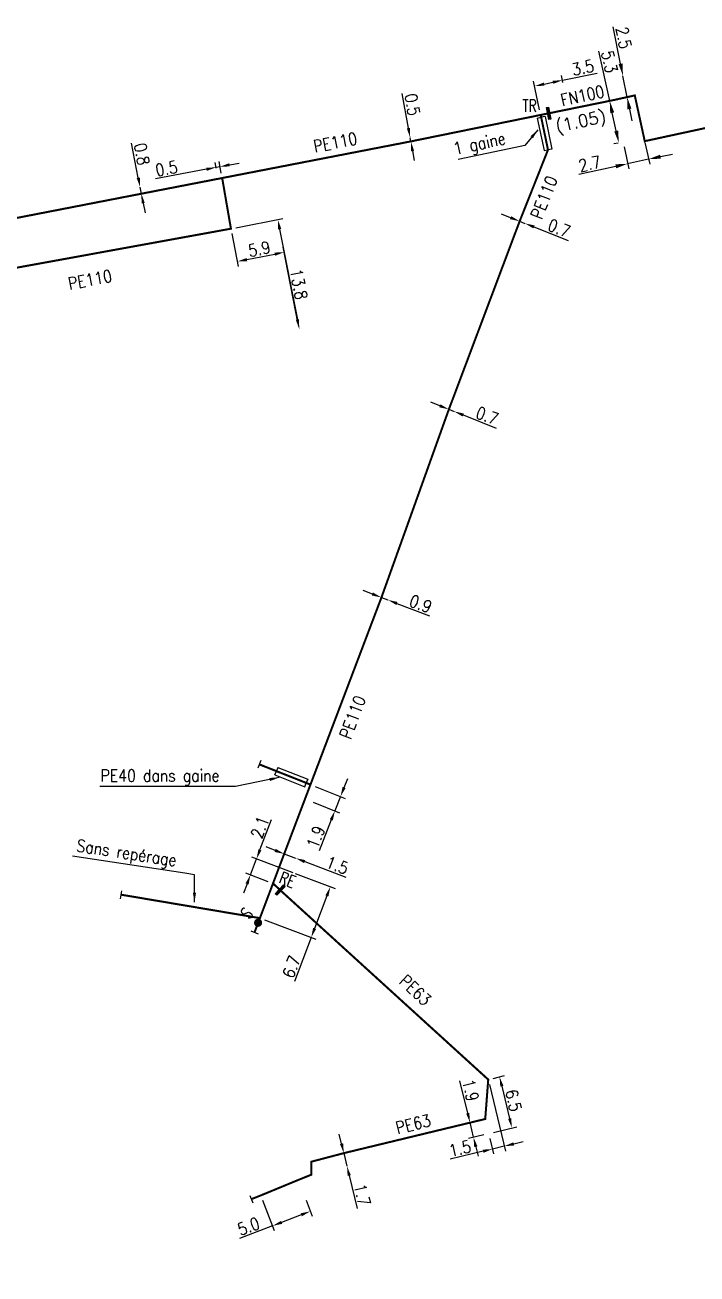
# Model space of a CAD drawing. Header units: millimetres. Extents: x 138988 to 140002, y 128990 to 130001.
# Drawn here: x 139811.6 to 139894.6, y 129443 to 129597.3 of the extents above; entities that cross this region are included whole.
import ezdxf
from ezdxf.enums import TextEntityAlignment as Align

# ---------------------------------------------------------------- set-up
doc = ezdxf.new("R2010")
doc.units = ezdxf.units.MM
doc.header["$PDMODE"] = 34
doc.linetypes.add('L_25_FN', pattern=[2000, 1000, 1000])
doc.linetypes.add('L_25_PE', pattern=[2000, 1000, 1000])
doc.layers.get('0').update_dxf_attribs({"linetype": 'CONTINUOUS'})
doc.layers.get('Defpoints').update_dxf_attribs({"linetype": 'CONTINUOUS'})
for name, color, linetype in [('L_150', 1, 'CONTINUOUS'), ('L_300', 7, 'CONTINUOUS'), ('L_340', 7, 'CONTINUOUS'), ('L_400', 7, 'CONTINUOUS')]:
    doc.layers.add(name, color=color, linetype=linetype)
doc.styles.add('G_ROMANS', font='ROMANS.SHX', dxfattribs={"width": 0.75})
doc.styles.get("Standard").update_dxf_attribs({"font": 'romans.shx', "width": 0.85})
doc.dimstyles.get("Standard").update_dxf_attribs({"dimtxt": 1.5, "dimasz": 1.2, "dimexe": 0.625, "dimexo": 0.625, "dimgap": 0.25, "dimtad": 1, "dimdec": 1, "dimzin": 0, "dimdsep": 46, "dimtxsty": 'Standard', "dimcen": -0.5, "dimadec": 0, "dimazin": 0, "dimtfac": 1, "dimtdec": 1, "dimtmove": 0, "dimatfit": 3, "dimfxl": 0, "dimtolj": 1, "dimtzin": 0, "dimarcsym": 0})

# ---------------------------------------------------------------- blocks, each defined once
blk = doc.blocks.new('*D19')
at = {"layer": 'Defpoints', "color": 0, "linetype": 'Continuous', "transparency": 16777216}
for p in [(139883.77, 129587.9), (139884.28, 129588.01), (139885.41, 129582.83)]:
    blk.add_point(p, dxfattribs=at)
at = {"layer": 'L_150', "color": 0, "linetype": 'Continuous', "lineweight": -2, "transparency": 16777216}
for p, q in [((139883.77, 129587.9), (139882.43, 129594.06)), ((139883.67, 129587.88), (139883.16, 129587.77)), ((139884.58, 129584.19), (139884.09, 129586.44)), ((139884.8, 129582.7), (139884.29, 129582.59))]:
    blk.add_line(p, q, dxfattribs=at)
at = {"layer": 'L_150', "color": 0, "linetype": 'Continuous', "transparency": 16777216}
for points in [[(139884.33, 129586.49), (139883.84, 129586.38), (139883.77, 129587.9)], [(139884.82, 129584.24), (139884.33, 129584.14), (139884.9, 129582.72)]]:
    blk.add_solid(points, dxfattribs=at)
at = {"layer": 'L_150', "color": 0, "linetype": 'Continuous', "transparency": 16777216, "insert": (139883.74, 129592.72), "char_height": 1.5, "attachment_point": 5, "rotation": 282.2855}
blk.add_mtext('\\A1;5.3', dxfattribs=at)
blk = doc.blocks.new('*D21')
at = {"layer": 'Defpoints', "color": 0, "linetype": 'Continuous', "transparency": 16777216}
for p in [(139888, 129583.4), (139885.41, 129582.83), (139888.58, 129580.7)]:
    blk.add_point(p, dxfattribs=at)
at = {"layer": 'L_150', "color": 0, "linetype": 'Continuous', "lineweight": -2, "transparency": 16777216}
for p, q in [((139885.54, 129582.22), (139886.12, 129579.53)), ((139888.13, 129582.78), (139888.71, 129580.09)), ((139888.58, 129580.7), (139885.99, 129580.14)), ((139890.05, 129581.02), (139891.51, 129581.34)), ((139884.52, 129579.82), (139879.96, 129578.83))]:
    blk.add_line(p, q, dxfattribs=at)
at = {"layer": 'L_150', "color": 0, "linetype": 'Continuous', "transparency": 16777216}
for points in [[(139884.47, 129580.07), (139884.58, 129579.58), (139885.99, 129580.14)], [(139889.99, 129581.26), (139890.1, 129580.77), (139888.58, 129580.7)]]:
    blk.add_solid(points, dxfattribs=at)
at = {"layer": 'L_150', "color": 0, "linetype": 'Continuous', "transparency": 16777216, "insert": (139881.3, 129580.15), "char_height": 1.5, "attachment_point": 5, "rotation": 12.2208}
blk.add_mtext('\\A1;2.7', dxfattribs=at)
blk = doc.blocks.new('*D1105')
at = {"layer": 'Defpoints', "color": 0, "linetype": 'Continuous', "transparency": 16777216}
for p in [(139859.12, 129583.34), (139859.13, 129583.34), (139859.21, 129582.9)]:
    blk.add_point(p, dxfattribs=at)
at = {"layer": 'L_150', "color": 0, "linetype": 'Continuous', "lineweight": -2, "transparency": 16777216}
for p, q in [((139858.92, 129584.52), (139858.15, 129588.83)), ((139859.21, 129582.9), (139859.13, 129583.34)), ((139859.73, 129583.45), (139859.75, 129583.45)), ((139859.42, 129581.72), (139859.63, 129580.54))]:
    blk.add_line(p, q, dxfattribs=at)
at = {"layer": 'L_150', "color": 0, "linetype": 'Continuous', "transparency": 16777216}
for points in [[(139859.12, 129584.56), (139858.72, 129584.49), (139859.13, 129583.34)], [(139859.62, 129581.75), (139859.23, 129581.68), (139859.21, 129582.9)]]:
    blk.add_solid(points, dxfattribs=at)
at = {"layer": 'L_150', "color": 0, "linetype": 'Continuous', "transparency": 16777216, "insert": (139859.41, 129587.44), "char_height": 1.5, "attachment_point": 5, "rotation": 280.1512}
blk.add_mtext('\\A1;0.5', dxfattribs=at)
blk = doc.blocks.new('*D1106')
at = {"layer": 'Defpoints', "color": 0, "linetype": 'Continuous', "transparency": 16777216}
for p in [(139825.78, 129577.23), (139825.78, 129577.23), (139825.93, 129576.44)]:
    blk.add_point(p, dxfattribs=at)
at = {"layer": 'L_150', "color": 0, "linetype": 'Continuous', "lineweight": -2, "transparency": 16777216}
for p, q in [((139825.55, 129578.41), (139824.72, 129582.7)), ((139825.93, 129576.44), (139825.78, 129577.23)), ((139826.16, 129575.26), (139826.38, 129574.09))]:
    blk.add_line(p, q, dxfattribs=at)
at = {"layer": 'L_150', "color": 0, "linetype": 'Continuous', "transparency": 16777216}
for points in [[(139825.75, 129578.44), (139825.35, 129578.37), (139825.78, 129577.23)], [(139826.35, 129575.3), (139825.96, 129575.23), (139825.93, 129576.44)]]:
    blk.add_solid(points, dxfattribs=at)
at = {"layer": 'L_150', "color": 0, "linetype": 'Continuous', "transparency": 16777216, "insert": (139826, 129581.33), "char_height": 1.5, "attachment_point": 5, "rotation": 280.9076}
blk.add_mtext('\\A1;0.8', dxfattribs=at)
blk = doc.blocks.new('*D1145')
at = {"layer": 'Defpoints', "color": 0, "linetype": 'Continuous', "transparency": 16777216}
for p in [(139872.65, 129573.04), (139873.3, 129572.78), (139873.3, 129572.78)]:
    blk.add_point(p, dxfattribs=at)
at = {"layer": 'L_150', "color": 0, "linetype": 'Continuous', "lineweight": -2, "transparency": 16777216}
for p, q in [((139871.54, 129573.48), (139870.42, 129573.92)), ((139872.65, 129573.04), (139873.3, 129572.78)), ((139874.42, 129572.34), (139878.63, 129570.67))]:
    blk.add_line(p, q, dxfattribs=at)
at = {"layer": 'L_150', "color": 0, "linetype": 'Continuous', "transparency": 16777216}
for points in [[(139871.61, 129573.67), (139871.46, 129573.3), (139872.65, 129573.04)], [(139874.49, 129572.52), (139874.34, 129572.15), (139873.3, 129572.78)]]:
    blk.add_solid(points, dxfattribs=at)
at = {"layer": 'L_150', "color": 0, "linetype": 'Continuous', "transparency": 16777216, "insert": (139877.52, 129572.18), "char_height": 1.5, "attachment_point": 5, "rotation": 338.368}
blk.add_mtext('\\A1;0.7', dxfattribs=at)
blk = doc.blocks.new('*D1146')
at = {"layer": 'Defpoints', "color": 0, "linetype": 'Continuous', "transparency": 16777216}
for p in [(139863.91, 129549.81), (139864.56, 129549.55), (139864.56, 129549.55)]:
    blk.add_point(p, dxfattribs=at)
at = {"layer": 'L_150', "color": 0, "linetype": 'Continuous', "lineweight": -2, "transparency": 16777216}
for p, q in [((139862.79, 129550.25), (139861.67, 129550.69)), ((139863.91, 129549.81), (139864.56, 129549.55)), ((139865.67, 129549.11), (139869.74, 129547.5))]:
    blk.add_line(p, q, dxfattribs=at)
at = {"layer": 'L_150', "color": 0, "linetype": 'Continuous', "transparency": 16777216}
for points in [[(139862.86, 129550.43), (139862.72, 129550.06), (139863.91, 129549.81)], [(139865.75, 129549.29), (139865.6, 129548.92), (139864.56, 129549.55)]]:
    blk.add_solid(points, dxfattribs=at)
at = {"layer": 'L_150', "color": 0, "linetype": 'Continuous', "transparency": 16777216, "insert": (139868.63, 129549.02), "char_height": 1.5, "attachment_point": 5, "rotation": 338.4599}
blk.add_mtext('\\A1;0.7', dxfattribs=at)
blk = doc.blocks.new('*D1147')
at = {"layer": 'Defpoints', "color": 0, "linetype": 'Continuous', "transparency": 16777216}
for p in [(139855.58, 129526.57), (139856.37, 129526.27), (139856.37, 129526.27)]:
    blk.add_point(p, dxfattribs=at)
at = {"layer": 'L_150', "color": 0, "linetype": 'Continuous', "lineweight": -2, "transparency": 16777216}
for p, q in [((139854.46, 129527), (139853.34, 129527.43)), ((139855.58, 129526.57), (139856.37, 129526.27)), ((139857.49, 129525.84), (139861.52, 129524.29))]:
    blk.add_line(p, q, dxfattribs=at)
at = {"layer": 'L_150', "color": 0, "linetype": 'Continuous', "transparency": 16777216}
for points in [[(139854.53, 129527.19), (139854.39, 129526.82), (139855.58, 129526.57)], [(139857.56, 129526.02), (139857.42, 129525.65), (139856.37, 129526.27)]]:
    blk.add_solid(points, dxfattribs=at)
at = {"layer": 'L_150', "color": 0, "linetype": 'Continuous', "transparency": 16777216, "insert": (139860.42, 129525.78), "char_height": 1.5, "attachment_point": 5, "rotation": 338.9852}
blk.add_mtext('\\A1;0.9', dxfattribs=at)
blk = doc.blocks.new('*D1148')
at = {"layer": 'Defpoints', "color": 0, "linetype": 'Continuous', "transparency": 16777216}
for p in [(139843.57, 129494.91), (139844.98, 129494.38), (139844.98, 129494.38)]:
    blk.add_point(p, dxfattribs=at)
at = {"layer": 'L_150', "color": 0, "linetype": 'Continuous', "lineweight": -2, "transparency": 16777216}
for p, q in [((139842.45, 129495.33), (139841.33, 129495.76)), ((139843.57, 129494.91), (139844.98, 129494.38)), ((139846.1, 129493.95), (139851.17, 129492.03))]:
    blk.add_line(p, q, dxfattribs=at)
at = {"layer": 'L_150', "color": 0, "linetype": 'Continuous', "transparency": 16777216}
for points in [[(139842.52, 129495.52), (139842.38, 129495.14), (139843.57, 129494.91)], [(139846.17, 129494.14), (139846.03, 129493.76), (139844.98, 129494.38)]]:
    blk.add_solid(points, dxfattribs=at)
at = {"layer": 'L_150', "color": 0, "linetype": 'Continuous', "transparency": 16777216, "insert": (139850.12, 129493.5), "char_height": 1.5, "attachment_point": 5, "rotation": 339.2622}
blk.add_mtext('\\A1;1.5', dxfattribs=at)
blk = doc.blocks.new('*D1149')
at = {"layer": 'Defpoints', "color": 0, "linetype": 'Continuous', "transparency": 16777216}
for p in [(139840.15, 129494.28), (139845.27, 129492.34), (139842.2, 129491.25)]:
    blk.add_point(p, dxfattribs=at)
at = {"layer": 'L_150', "color": 0, "linetype": 'Continuous', "lineweight": -2, "transparency": 16777216}
for p, q in [((139840.57, 129495.4), (139841.99, 129499.15)), ((139839.4, 129492.31), (139840.15, 129494.28)), ((139844.69, 129492.56), (139839.57, 129494.5)), ((139841.61, 129491.47), (139838.82, 129492.53)), ((139838.98, 129491.19), (139838.56, 129490.07))]:
    blk.add_line(p, q, dxfattribs=at)
at = {"layer": 'L_150', "color": 0, "linetype": 'Continuous', "transparency": 16777216}
for points in [[(139840.39, 129495.47), (139840.76, 129495.33), (139840.15, 129494.28)], [(139838.79, 129491.26), (139839.17, 129491.12), (139839.4, 129492.31)]]:
    blk.add_solid(points, dxfattribs=at)
at = {"layer": 'L_150', "color": 0, "linetype": 'Continuous', "transparency": 16777216, "insert": (139840.56, 129498.19), "char_height": 1.5, "attachment_point": 5, "rotation": 69.2622}
blk.add_mtext('\\A1;2.1', dxfattribs=at)
blk = doc.blocks.new('*D1150')
at = {"layer": 'Defpoints', "color": 0, "linetype": 'Continuous', "transparency": 16777216}
for p in [(139844.35, 129492.71), (139849.27, 129490.84), (139840.57, 129486.97)]:
    blk.add_point(p, dxfattribs=at)
at = {"layer": 'L_300', "color": 0, "linetype": 'Continuous', "lineweight": -2, "transparency": 16777216}
for p, q in [((139844.93, 129492.48), (139849.86, 129490.62)), ((139848.85, 129489.72), (139847.32, 129485.7)), ((139841.15, 129486.75), (139847.48, 129484.35)), ((139846.9, 129484.57), (139844.84, 129479.15))]:
    blk.add_line(p, q, dxfattribs=at)
at = {"layer": 'L_300', "color": 0, "linetype": 'Continuous', "transparency": 16777216}
for points in [[(139848.66, 129489.79), (139849.03, 129489.65), (139849.27, 129490.84)], [(139847.14, 129485.77), (139847.51, 129485.63), (139846.9, 129484.57)]]:
    blk.add_solid(points, dxfattribs=at)
at = {"layer": 'L_300', "color": 0, "linetype": 'Continuous', "transparency": 16777216, "insert": (139844.46, 129480.96), "char_height": 1.5, "attachment_point": 5, "rotation": 69.2622}
blk.add_mtext('\\A1;6.7', dxfattribs=at)
blk = doc.blocks.new('L_340_07')
at = {"color": 0, "linetype": 'Continuous', "const_width": 0.25, "flags": 128}
blk.add_lwpolyline([(0, 0), (1.25, 0)], dxfattribs=at)
at = {"color": 0, "linetype": 'Continuous', "flags": 128}
blk.add_lwpolyline([(1.25, -0.5), (1.25, 0.5)], dxfattribs=at)
at = {"color": 0, "linetype": 'Continuous', "style": 'G_ROMANS', "width": 0.75, "flags": 3}
for tag, p in [('DEF_LEG', (0.72, -3.47)), ('DEF_COUP', (0.72, -5.97)), ('DEF_TYPE', (0.72, -8.47))]:
    blk.add_attdef(tag, text='', height=1.2, dxfattribs=at).set_placement(p, align=Align.MIDDLE)
blk = doc.blocks.new('*D1151')
at = {"layer": 'Defpoints', "color": 0, "linetype": 'Continuous', "transparency": 16777216}
for p in [(139868.77, 129467.03), (139868.84, 129460.36), (139871.69, 129461.05)]:
    blk.add_point(p, dxfattribs=at)
at = {"layer": 'L_150', "color": 0, "linetype": 'Continuous', "lineweight": -2, "transparency": 16777216}
for p, q in [((139869.38, 129467.18), (139870.78, 129467.52)), ((139870.45, 129466.2), (139871.41, 129462.21)), ((139869.44, 129460.51), (139872.3, 129461.19))]:
    blk.add_line(p, q, dxfattribs=at)
at = {"layer": 'L_150', "color": 0, "linetype": 'Continuous', "transparency": 16777216}
for points in [[(139870.65, 129466.25), (139870.26, 129466.16), (139870.17, 129467.37)], [(139871.61, 129462.26), (139871.22, 129462.17), (139871.69, 129461.05)]]:
    blk.add_solid(points, dxfattribs=at)
at = {"layer": 'L_150', "color": 0, "linetype": 'Continuous', "transparency": 16777216, "insert": (139871.9, 129464.44), "char_height": 1.5, "attachment_point": 5, "rotation": 283.5299}
blk.add_mtext('\\A1;6.5', dxfattribs=at)
blk = doc.blocks.new('*D1152')
at = {"layer": 'Defpoints', "color": 0, "linetype": 'Continuous', "transparency": 16777216}
for p in [(139868.77, 129467.03), (139868.84, 129460.36), (139869.3, 129458.45)]:
    blk.add_point(p, dxfattribs=at)
at = {"layer": 'L_150', "color": 0, "linetype": 'Continuous', "lineweight": -2, "transparency": 16777216}
for p, q in [((139868.92, 129466.43), (139870.9, 129458.2)), ((139868.98, 129459.75), (139869.44, 129457.85)), ((139870.75, 129458.8), (139869.3, 129458.45)), ((139871.92, 129459.09), (139873.09, 129459.37)), ((139868.13, 129458.17), (139864.06, 129457.19))]:
    blk.add_line(p, q, dxfattribs=at)
at = {"layer": 'L_150', "color": 0, "linetype": 'Continuous', "transparency": 16777216}
for points in [[(139868.08, 129458.37), (139868.18, 129457.98), (139869.3, 129458.45)], [(139871.87, 129459.28), (139871.97, 129458.89), (139870.75, 129458.8)]]:
    blk.add_solid(points, dxfattribs=at)
at = {"layer": 'L_150', "color": 0, "linetype": 'Continuous', "transparency": 16777216, "insert": (139865.27, 129458.51), "char_height": 1.5, "attachment_point": 5, "rotation": 13.5378}
blk.add_mtext('\\A1;1.5', dxfattribs=at)
blk = doc.blocks.new('*D1153')
at = {"layer": 'Defpoints', "color": 0, "linetype": 'Continuous', "transparency": 16777216}
for p in [(139850.93, 129457.94), (139851.32, 129456.34), (139851.32, 129456.34)]:
    blk.add_point(p, dxfattribs=at)
at = {"layer": 'L_150', "color": 0, "linetype": 'Continuous', "lineweight": -2, "transparency": 16777216}
for p, q in [((139850.65, 129459.11), (139850.37, 129460.28)), ((139850.93, 129457.94), (139851.32, 129456.34)), ((139851.54, 129458.09), (139851.54, 129458.09)), ((139851.6, 129455.17), (139852.58, 129451.1)), ((139851.93, 129456.49), (139851.93, 129456.49))]:
    blk.add_line(p, q, dxfattribs=at)
at = {"layer": 'L_150', "color": 0, "linetype": 'Continuous', "transparency": 16777216}
for points in [[(139850.85, 129459.16), (139850.46, 129459.06), (139850.93, 129457.94)], [(139851.8, 129455.22), (139851.41, 129455.13), (139851.32, 129456.34)]]:
    blk.add_solid(points, dxfattribs=at)
at = {"layer": 'L_150', "color": 0, "linetype": 'Continuous', "transparency": 16777216, "insert": (139853.2, 129452.79), "char_height": 1.5, "attachment_point": 5, "rotation": 283.5401}
blk.add_mtext('\\A1;1.7', dxfattribs=at)
blk = doc.blocks.new('L_340_21')
at = {"linetype": 'Continuous'}
blk.add_hatch(color=0, dxfattribs=at).paths.add_polyline_path([(0.125, 0.75), (-0.125, 0.75), (-0.125, -0.75), (0.125, -0.75)])
at = {"color": 0, "linetype": 'Continuous'}
blk.add_lwpolyline([(-0.125, 0.75), (0.125, 0.75), (0.125, -0.75), (-0.125, -0.75)], close=True, dxfattribs=at)
at = {"color": 0, "linetype": 'Continuous', "width": 0.75}
for tag, height, flags, p in [('RE', 1.5, 8, (0, 3)), ('DEF_LEG', 1.2, 3, (0, -5)), ('DEF_COUP', 1.2, 3, (0, -7.5)), ('DEF_TYPE', 1.2, 3, (0, -10))]:
    blk.add_attdef(tag, text='', height=height, dxfattribs=dict(at, flags=flags)).set_placement(p, align=Align.MIDDLE)
blk = doc.blocks.new('*D1154')
at = {"layer": 'Defpoints', "color": 0, "linetype": 'Continuous', "transparency": 16777216}
for p in [(139868.4, 129462.16), (139866.95, 129459.91), (139868.84, 129460.36)]:
    blk.add_point(p, dxfattribs=at)
at = {"layer": 'L_150', "color": 0, "linetype": 'Continuous', "lineweight": -2, "transparency": 16777216}
for p, q in [((139866.24, 129462.87), (139865.27, 129466.89)), ((139867.8, 129462.01), (139865.91, 129461.56)), ((139866.95, 129459.91), (139866.52, 129461.71)), ((139868.23, 129460.21), (139866.35, 129459.76)), ((139867.23, 129458.74), (139867.52, 129457.57))]:
    blk.add_line(p, q, dxfattribs=at)
at = {"layer": 'L_150', "color": 0, "linetype": 'Continuous', "transparency": 16777216}
for points in [[(139866.43, 129462.92), (139866.05, 129462.83), (139866.52, 129461.71)], [(139867.43, 129458.79), (139867.04, 129458.69), (139866.95, 129459.91)]]:
    blk.add_solid(points, dxfattribs=at)
at = {"layer": 'L_150', "color": 0, "linetype": 'Continuous', "transparency": 16777216, "insert": (139866.59, 129465.7), "char_height": 1.5, "attachment_point": 5, "rotation": 283.5366}
blk.add_mtext('\\A1;1.9', dxfattribs=at)
blk = doc.blocks.new('L_300_11')
at = {"color": 0, "linetype": 'Continuous', "const_width": 0.497, "flags": 128}
blk.add_lwpolyline([(-0.25, 0, 1), (0.25, 0, 1)], format="xyb", close=True, dxfattribs=at)
at = {"color": 0, "linetype": 'Continuous', "style": 'G_ROMANS', "width": 0.75}
blk.add_text('S', height=1.5, dxfattribs=at).set_placement((0, 1.85), align=Align.MIDDLE)
at = {"color": 0, "linetype": 'Continuous', "width": 0.75, "flags": 3}
for tag, p in [('DEF_LEG', (0, -5)), ('DEF_COUP', (0, -7.5)), ('DEF_TYPE', (0, -10))]:
    blk.add_attdef(tag, text='', height=1.2, dxfattribs=at).set_placement(p, align=Align.MIDDLE)
blk = doc.blocks.new('*D1155')
at = {"layer": 'Defpoints', "color": 0, "linetype": 'Continuous', "transparency": 16777216}
for p in [(139877.93, 129590.45), (139878.11, 129589.58), (139875.25, 129586.17)]:
    blk.add_point(p, dxfattribs=at)
at = {"layer": 'L_150', "color": 0, "linetype": 'Continuous', "lineweight": -2, "transparency": 16777216}
for p, q in [((139877.99, 129590.19), (139877.81, 129591.06)), ((139877.93, 129590.45), (139882.21, 129591.34)), ((139875.12, 129586.78), (139874.38, 129590.34)), ((139875.68, 129589.98), (139876.76, 129590.2))]:
    blk.add_line(p, q, dxfattribs=at)
at = {"layer": 'L_150', "color": 0, "linetype": 'Continuous', "transparency": 16777216}
for points in [[(139875.64, 129590.17), (139875.72, 129589.78), (139874.51, 129589.73)], [(139876.72, 129590.4), (139876.8, 129590.01), (139877.93, 129590.45)]]:
    blk.add_solid(points, dxfattribs=at)
at = {"layer": 'L_150', "color": 0, "linetype": 'Continuous', "transparency": 16777216, "insert": (139880.46, 129592), "char_height": 1.5, "attachment_point": 5, "rotation": 11.7937}
blk.add_mtext('\\A1;3.5', dxfattribs=at)
blk = doc.blocks.new('L_340_19')
at = {"linetype": 'Continuous'}
blk.add_hatch(color=0, dxfattribs=at).paths.add_polyline_path([(0.125, 0.75), (-0.125, 0.75), (-0.125, -0.75), (0.125, -0.75)])
at = {"color": 0, "linetype": 'Continuous'}
blk.add_lwpolyline([(-0.125, 0.75), (0.125, 0.75), (0.125, -0.75), (-0.125, -0.75)], close=True, dxfattribs=at)
at = {"color": 0, "linetype": 'Continuous', "width": 0.75}
for tag, height, flags, p in [('TR', 1.5, 8, (0, 3)), ('DEF_LEG', 1.2, 3, (0, -5)), ('DEF_COUP', 1.2, 3, (0, -7.5)), ('DEF_TYPE', 1.2, 3, (0, -10))]:
    blk.add_attdef(tag, text='', height=height, dxfattribs=dict(at, flags=flags)).set_placement(p, align=Align.MIDDLE)
blk = doc.blocks.new('*D1245')
at = {"layer": 'Defpoints', "color": 0, "linetype": 'Continuous', "transparency": 16777216}
for p in [(139846.82, 129503.46), (139846.58, 129501.51), (139849.83, 129500.22)]:
    blk.add_point(p, dxfattribs=at)
at = {"layer": 'L_150', "color": 0, "linetype": 'Continuous', "lineweight": -2, "transparency": 16777216}
for p, q in [((139847.4, 129503.23), (139851.11, 129501.76)), ((139850.97, 129503.1), (139851.41, 129504.22)), ((139850.53, 129501.99), (139849.83, 129500.22)), ((139847.16, 129501.28), (139850.41, 129499.99)), ((139849.39, 129499.1), (139847.87, 129495.27))]:
    blk.add_line(p, q, dxfattribs=at)
at = {"layer": 'L_150', "color": 0, "linetype": 'Continuous', "transparency": 16777216}
for points in [[(139850.78, 129503.18), (139851.15, 129503.03), (139850.53, 129501.99)], [(139849.2, 129499.18), (139849.57, 129499.03), (139849.83, 129500.22)]]:
    blk.add_solid(points, dxfattribs=at)
at = {"layer": 'L_150', "color": 0, "linetype": 'Continuous', "transparency": 16777216, "insert": (139847.48, 129497), "char_height": 1.5, "attachment_point": 5, "rotation": 68.4107}
blk.add_mtext('\\A1;1.9', dxfattribs=at)
blk = doc.blocks.new('*D1246')
at = {"layer": 'Defpoints', "color": 0, "linetype": 'Continuous', "transparency": 16777216}
for p in [(139885.41, 129591.01), (139885.41, 129591.01), (139885.92, 129588.37)]:
    blk.add_point(p, dxfattribs=at)
at = {"layer": 'L_150', "color": 0, "linetype": 'Continuous', "lineweight": -2, "transparency": 16777216}
for p, q in [((139885.12, 129592.48), (139884.22, 129597.06)), ((139885.92, 129588.37), (139885.41, 129591.01)), ((139886.21, 129586.9), (139886.5, 129585.43))]:
    blk.add_line(p, q, dxfattribs=at)
at = {"layer": 'L_150', "color": 0, "linetype": 'Continuous', "transparency": 16777216}
for points in [[(139885.36, 129592.53), (139884.87, 129592.43), (139885.41, 129591.01)], [(139886.46, 129586.95), (139885.96, 129586.85), (139885.92, 129588.37)]]:
    blk.add_solid(points, dxfattribs=at)
at = {"layer": 'L_150', "color": 0, "linetype": 'Continuous', "transparency": 16777216, "insert": (139885.51, 129595.7), "char_height": 1.5, "attachment_point": 5, "rotation": 281.0694}
blk.add_mtext('\\A1;2.5', dxfattribs=at)
blk = doc.blocks.new('*D1247')
at = {"layer": 'Defpoints', "color": 0, "linetype": 'Continuous', "transparency": 16777216}
for p in [(139835.15, 129579.69), (139835.28, 129579), (139835.91, 129578.38)]:
    blk.add_point(p, dxfattribs=at)
at = {"layer": 'L_150', "color": 0, "linetype": 'Continuous', "lineweight": -2, "transparency": 16777216}
for p, q in [((139835.17, 129579.61), (139835.04, 129580.3)), ((139835.79, 129578.99), (139835.53, 129580.4)), ((139836.82, 129580.01), (139838, 129580.23)), ((139833.97, 129579.47), (139827.66, 129578.27)), ((139835.64, 129579.78), (139835.15, 129579.69))]:
    blk.add_line(p, q, dxfattribs=at)
at = {"layer": 'L_150', "color": 0, "linetype": 'Continuous', "transparency": 16777216}
for points in [[(139836.78, 129580.2), (139836.86, 129579.81), (139835.64, 129579.78)], [(139833.94, 129579.66), (139834.01, 129579.27), (139835.15, 129579.69)]]:
    blk.add_solid(points, dxfattribs=at)
at = {"layer": 'L_150', "color": 0, "linetype": 'Continuous', "transparency": 16777216, "insert": (139829.03, 129579.55), "char_height": 1.5, "attachment_point": 5, "rotation": 10.7285}
blk.add_mtext('\\A1;0.5', dxfattribs=at)
blk = doc.blocks.new('*D1248')
at = {"layer": 'Defpoints', "color": 0, "linetype": 'Continuous', "transparency": 16777216}
for p in [(139836.99, 129572.12), (139843.57, 129569.21), (139845.43, 129559.71)]:
    blk.add_point(p, dxfattribs=at)
at = {"layer": 'L_150', "color": 0, "linetype": 'Continuous', "lineweight": -2, "transparency": 16777216}
for p, q in [((139837.11, 129571.51), (139837.9, 129567.46)), ((139845.31, 129560.33), (139843.45, 129569.82)), ((139838.96, 129568.3), (139842.4, 129568.97))]:
    blk.add_line(p, q, dxfattribs=at)
at = {"layer": 'L_150', "color": 0, "linetype": 'Continuous', "transparency": 16777216}
for points in [[(139838.92, 129568.5), (139839, 129568.1), (139837.78, 129568.07)], [(139842.36, 129569.17), (139842.44, 129568.78), (139843.57, 129569.21)]]:
    blk.add_solid(points, dxfattribs=at)
at = {"layer": 'L_150', "color": 0, "linetype": 'Continuous', "transparency": 16777216, "insert": (139840.49, 129569.62), "char_height": 1.5, "attachment_point": 5, "rotation": 11.0888}
blk.add_mtext('\\A1;5.9', dxfattribs=at)
blk = doc.blocks.new('*D1249')
at = {"layer": 'Defpoints', "color": 0, "linetype": 'Continuous', "transparency": 16777216}
for p in [(139836.99, 129572.12), (139845.43, 129559.71), (139845.43, 129559.71)]:
    blk.add_point(p, dxfattribs=at)
at = {"layer": 'L_150', "color": 0, "linetype": 'Continuous', "lineweight": -2, "transparency": 16777216}
for p, q in [((139837.6, 129572.24), (139843.39, 129573.37)), ((139843.01, 129572.08), (139845.2, 129560.89))]:
    blk.add_line(p, q, dxfattribs=at)
at = {"layer": 'L_150', "color": 0, "linetype": 'Continuous', "transparency": 16777216}
for points in [[(139843.21, 129572.11), (139842.82, 129572.04), (139842.78, 129573.25)], [(139845.4, 129560.93), (139845.01, 129560.85), (139845.43, 129559.71)]]:
    blk.add_solid(points, dxfattribs=at)
at = {"layer": 'L_150', "color": 0, "linetype": 'Continuous', "transparency": 16777216, "insert": (139845.37, 129565.26), "char_height": 1.5, "attachment_point": 5, "rotation": 281.0888}
blk.add_mtext('\\A1;13.8', dxfattribs=at)
blk = doc.blocks.new('*D1262')
at = {"layer": 'Defpoints', "color": 0, "linetype": 'Continuous', "transparency": 16777216}
for p in [(139840.68, 129452.72), (139846.05, 129452.71), (139842.13, 129448.96)]:
    blk.add_point(p, dxfattribs=at)
at = {"layer": 'L_340', "color": 0, "linetype": 'Continuous', "lineweight": -2, "transparency": 16777216}
for p, q in [((139840.91, 129452.14), (139842.35, 129448.38)), ((139846.27, 129452.13), (139847.02, 129450.17)), ((139842.13, 129448.96), (139838.05, 129447.39)), ((139845.68, 129450.33), (139843.25, 129449.39))]:
    blk.add_line(p, q, dxfattribs=at)
at = {"layer": 'L_340', "color": 0, "linetype": 'Continuous', "transparency": 16777216}
for points in [[(139845.61, 129450.51), (139845.75, 129450.14), (139846.8, 129450.76)], [(139843.18, 129449.58), (139843.32, 129449.21), (139842.13, 129448.96)]]:
    blk.add_solid(points, dxfattribs=at)
at = {"layer": 'L_340', "color": 0, "linetype": 'Continuous', "transparency": 16777216, "insert": (139839.17, 129448.9), "char_height": 1.5, "attachment_point": 5, "rotation": 21.0395}
blk.add_mtext('\\A1;5.0', dxfattribs=at)

msp = doc.modelspace()

# ---------------------------------------------------------------- linework, layer by layer
at = {"layer": 'L_150', "linetype": 'L_25_FN', "const_width": 0.25, "flags": 128}
msp.add_lwpolyline([(139952.5, 129597.01), (139926.04, 129591.17), (139903.26, 129586.21), (139888.1, 129582.93), (139886.87, 129588.58), (139884.28, 129588.01), (139876.24, 129586.37), (139876.24, 129586.37)], dxfattribs=at)
at = {"layer": 'L_150', "linetype": 'L_25_PE', "const_width": 0.25, "flags": 128}
for points in [[(139876.24, 129586.37), (139875.25, 129586.17), (139859.21, 129582.9), (139835.15, 129578.23), (139825.93, 129576.44), (139804.63, 129572.3), (139790.91, 129569.25), (139782.18, 129567.04), (139741.23, 129556.85), (139710.75, 129540.33), (139686.42, 129527.19), (139648.92, 129506.59), (139630.63, 129496.61), (139619.44, 129490.36), (139612.96, 129486.29), (139607.98, 129482.7), (139599.42, 129475.53), (139570.28, 129451.47), (139548.67, 129433.26), (139523.81, 129411.35), (139527.39, 129407.09)], [(139875.25, 129586.17), (139876.15, 129581.86), (139874.67, 129578.12), (139872.65, 129573.04), (139863.91, 129549.81), (139855.58, 129526.57), (139843.57, 129494.91), (139840.57, 129486.97), (139824.63, 129489.66)], [(139758.42, 129555.61), (139781.07, 129560.86), (139798.98, 129565.2), (139836.99, 129572.12), (139835.91, 129578.38)], [(139846.82, 129503.46), (139841.66, 129505.5)], [(139843.07, 129490.43), (139842.2, 129491.25)], [(139840.68, 129452.72), (139845.21, 129454.59), (139846.94, 129455.29), (139846.94, 129456.89), (139850.93, 129457.94), (139868.4, 129462.16), (139868.77, 129467.03), (139843.07, 129490.43)], [(139840.57, 129486.97), (139840.35, 129486.39)]]:
    msp.add_lwpolyline(points, dxfattribs=at)
at = {"layer": 'L_400', "color": 7, "linetype": 'CONTINUOUS'}
for p, q in [((139874.82, 129585.78), (139875.31, 129585.88)), ((139874.82, 129585.78), (139875.66, 129581.76)), ((139875.8, 129585.98), (139875.31, 129585.88)), ((139875.8, 129585.98), (139876.64, 129581.96)), ((139875.66, 129581.76), (139876.15, 129581.86)), ((139876.64, 129581.96), (139876.15, 129581.86)), ((139842.42, 129504.66), (139842.61, 129505.12)), ((139842.42, 129504.66), (139846.11, 129503.2)), ((139842.79, 129505.59), (139842.61, 129505.12)), ((139842.79, 129505.59), (139846.48, 129504.13)), ((139846.11, 129503.2), (139846.3, 129503.66)), ((139846.48, 129504.13), (139846.3, 129503.66))]:
    msp.add_line(p, q, dxfattribs=at)

# ---------------------------------------------------------------- block references
at = {"layer": 'L_300', "rotation": 50.48948181017899}
msp.add_blockref('L_300_11', (139840.35, 129486.39), dxfattribs=at)
at = {"layer": 'L_340'}
ref = msp.add_blockref('L_340_19', (139876.24, 129586.37), dxfattribs=dict(at, rotation=11.60654774014511))
ref.add_attrib('TR', 'TR', dxfattribs={"layer": '0', "color": 0, "linetype": 'Continuous', "height": 1.5, "width": 0.75, "flags": 8}).set_placement((139873.88, 129587.32), align=Align.MIDDLE)
for p, rotation in [((139841.66, 129505.5), 158.41073757077), ((139824.63, 129489.66), 170.5695369342044), ((139840.35, 129486.39), 249.2621606381766), ((139840.68, 129452.72), 201.5748924901907)]:
    msp.add_blockref('L_340_07', p, dxfattribs=dict(at, rotation=rotation))
ref = msp.add_blockref('L_340_21', (139843.07, 129490.43), dxfattribs=dict(at, rotation=316.9457954984607))
ref.add_attrib('RE', 'RE', dxfattribs={"layer": '0', "color": 0, "linetype": 'Continuous', "height": 1.5, "rotation": 339, "width": 0.75, "flags": 8}).set_placement((139843.98, 129491.72), align=Align.MIDDLE)

# ---------------------------------------------------------------- texts
at = {"layer": 'L_150', "linetype": 'Continuous', "width": 0.85}
for s, rotation, p in [('FN100', 12.2208, (139880.4, 129588.55)), ('PE110', 10.9788, (139849.87, 129582.78)), ('PE110', 68.2901, (139875.67, 129575.98)), ('PE110', 10.8496, (139819.59, 129565.82)), ('PE110', 69.2622, (139852.02, 129511.79)), ('PE63', 316.8537, (139859.77, 129478.06)), ('PE63', 13.5661, (139859.5, 129461.53))]:
    msp.add_text(s, height=1.5, rotation=rotation, dxfattribs=at).set_placement(p, align=Align.MIDDLE)
at = {"layer": 'L_150', "linetype": 'Continuous'}
msp.add_text('(1.05)', height=1.5, rotation=12.1631, dxfattribs=at).set_placement((139877.26, 129584))
at = {"layer": 'L_150', "linetype": 'Continuous', "insert": (139820.88, 129504.33), "char_height": 1.5, "attachment_point": 4}
msp.add_mtext('\\A1;PE40 dans gaine', dxfattribs=at)
at = {"layer": 'L_150', "linetype": 'Continuous', "insert": (139817.92, 129495.72), "char_height": 1.5, "attachment_point": 4, "rotation": 351.3606}
msp.add_mtext('\\A1;Sans repérage', dxfattribs=at)
at = {"layer": 'L_400', "linetype": 'Continuous', "insert": (139864.56, 129581.73), "char_height": 1.5, "attachment_point": 4, "rotation": 12}
msp.add_mtext('1 gaine', dxfattribs=at)

# ---------------------------------------------------------------- dimensions: what is measured, and where the dimension line sits
at = {"layer": 'L_150', "linetype": 'Continuous'}
dim = msp.add_linear_dim(base=(139885.41, 129591.01), p1=(139885.92, 129588.37), p2=(139885.41, 129591.01), angle=281.0694, text='2.5', dimstyle='Standard', override={"dimasz": 1.5}, dxfattribs=at)
dim.commit()
dim.dimension.update_dxf_attribs({"geometry": '*D1246', "text_midpoint": (139884.53, 129595.51), "dimtype": 160})
for base, p1, p2, angle, picture, middle in [((139883.77, 129587.9), (139885.41, 129582.83), (139884.28, 129588.01), 102.2855, '*D19', (139882.77, 129592.51)), ((139888.57958347, 129580.70032646), (139885.40594785, 129582.8343019), (139887.99589667, 129583.39525205), 12.22078184, '*D21', (139881.5078364, 129579.1686755))]:
    dim = msp.add_linear_dim(base=base, p1=p1, p2=p2, angle=angle, dimstyle='Standard', override={"dimtxt": 1.5, "dimasz": 1.5}, dxfattribs=at)
    dim.commit()
    dim.dimension.update_dxf_attribs({"geometry": picture, "text_midpoint": middle, "dimtype": 161})
for base, p1, p2, angle, picture, middle in [((139877.93, 129590.45), (139875.25, 129586.17), (139878.11, 129589.58), 191.7937, '*D1155', (139880.66, 129591.02)), ((139859.13, 129583.34), (139859.21, 129582.9), (139859.12, 129583.34), 280.1512, '*D1105', (139858.43, 129587.27)), ((139825.78, 129577.23), (139825.93, 129576.44), (139825.78, 129577.23), 280.9076, '*D1106', (139825.02, 129581.14)), ((139835.15, 129579.69), (139835.91, 129578.38), (139835.28, 129579), 10.7285, '*D1247', (139829.22, 129578.57)), ((139873.3, 129572.78), (139872.65, 129573.04), (139873.3, 129572.78), 158.368, '*D1145', (139877.15, 129571.25)), ((139845.43, 129559.71), (139836.99, 129572.12), (139845.43, 129559.71), 101.0888, '*D1249', (139844.38, 129565.07)), ((139843.57, 129569.21), (139836.99, 129572.12), (139845.43, 129559.71), 191.0888, '*D1248', (139840.68, 129568.64)), ((139864.56, 129549.55), (139863.91, 129549.81), (139864.56, 129549.55), 158.4599, '*D1146', (139868.27, 129548.09)), ((139856.37, 129526.27), (139855.58, 129526.57), (139856.37, 129526.27), 158.9852, '*D1147', (139860.06, 129524.85)), ((139849.83, 129500.22), (139846.82, 129503.46), (139846.58, 129501.51), 68.4107, '*D1245', (139848.41, 129496.63)), ((139840.15, 129494.28), (139842.2, 129491.25), (139845.27, 129492.34), 249.2622, '*D1149', (139841.5, 129497.84)), ((139844.98, 129494.38), (139843.57, 129494.91), (139844.98, 129494.38), 159.2622, '*D1148', (139849.77, 129492.56)), ((139871.69, 129461.05), (139868.77, 129467.03), (139868.84, 129460.36), 103.5299, '*D1151', (139870.93, 129464.21)), ((139869.3, 129458.45), (139868.77, 129467.03), (139868.84, 129460.36), 13.5378, '*D1152', (139865.51, 129457.54)), ((139866.95, 129459.91), (139868.4, 129462.16), (139868.84, 129460.36), 103.5366, '*D1154', (139865.62, 129465.46)), ((139851.32, 129456.339), (139850.9335, 129457.9441), (139851.32, 129456.339), 103.5401, '*D1153', (139852.2319, 129452.5526))]:
    dim = msp.add_linear_dim(base=base, p1=p1, p2=p2, angle=angle, dimstyle='Standard', dxfattribs=at)
    dim.commit()
    dim.dimension.update_dxf_attribs({"geometry": picture, "text_midpoint": middle, "dimtype": 160})
at = {"layer": 'L_300', "linetype": 'Continuous'}
dim = msp.add_linear_dim(base=(139849.27, 129490.84), p1=(139840.57, 129486.97), p2=(139844.35, 129492.71), angle=249.2622, dimstyle='Standard', dxfattribs=at)
dim.commit()
dim.dimension.update_dxf_attribs({"geometry": '*D1150', "text_midpoint": (139845.39, 129480.6), "dimtype": 160})
at = {"layer": 'L_340', "linetype": 'Continuous'}
dim = msp.add_linear_dim(base=(139842.13, 129448.96), p1=(139846.05, 129452.71), p2=(139840.68, 129452.72), angle=21.0395, dimstyle='Standard', dxfattribs=at)
dim.commit()
dim.dimension.update_dxf_attribs({"geometry": '*D1262', "text_midpoint": (139839.53, 129447.96), "dimtype": 160})

# ---------------------------------------------------------------- leaders
at = {"layer": 'L_150', "linetype": 'Continuous', "annotation_type": 0, "has_hookline": 1, "hookline_direction": 1, "text_width": 16.51}
msp.add_leader([(139842.95, 129504.33), (139837.57, 129503.24)], dimstyle='Standard', dxfattribs=at)
at = {"layer": 'L_150', "linetype": 'Continuous', "annotation_type": 0, "has_hookline": 1, "hookline_direction": 1, "text_width": 13.78, "horizontal_direction": (0.988653, -0.150215, 0)}
msp.add_leader([(139832.49, 129488.93), (139832.49, 129492.33), (139831.31, 129492.51)], dimstyle='Standard', dxfattribs=at)
at = {"layer": 'L_400', "linetype": 'Continuous', "annotation_type": 0, "has_hookline": 1, "hookline_direction": 1, "text_width": 6.98, "horizontal_direction": (0.978148, 0.207912, 0)}
msp.add_leader([(139874.9, 129584.34), (139873.31, 129582.4), (139872.14, 129582.15)], dimstyle='Standard', override={"dimgap": 0.25, "dimtad": 1}, dxfattribs=at)

doc.saveas('drawing.dxf')
